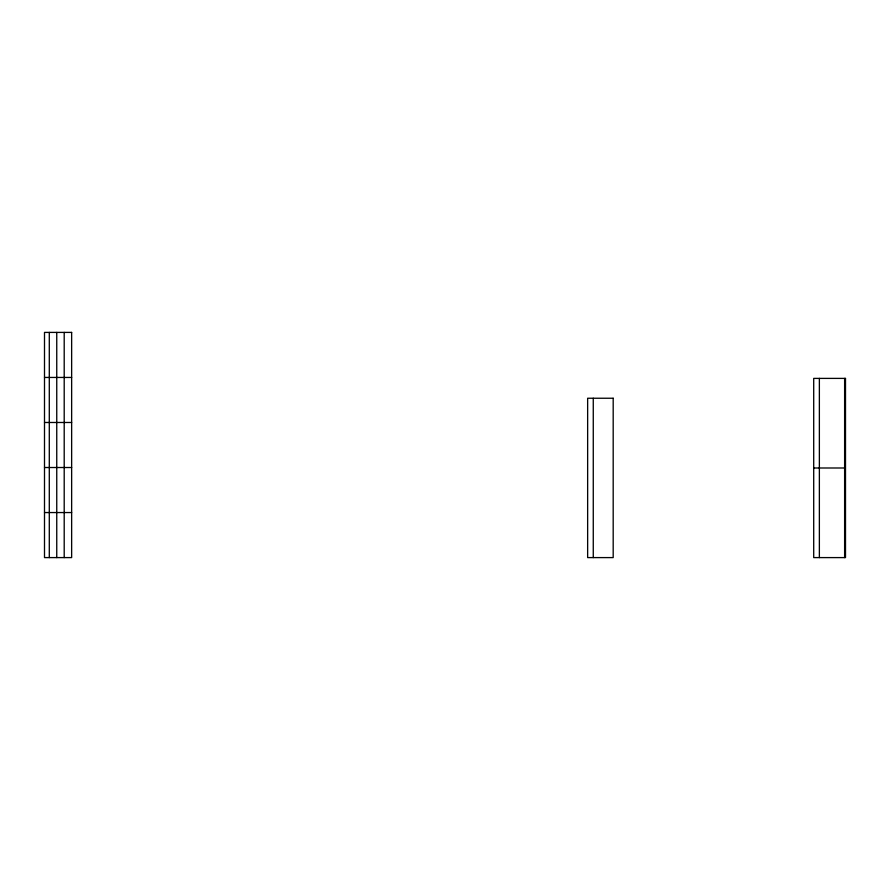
<?xml version="1.0" encoding="UTF-8"?>
<svg xmlns="http://www.w3.org/2000/svg" width="890" height="890" viewBox="0 0 890 890"><rect width="100%" height="100%" fill="white"/><g stroke="black" fill="none" stroke-linecap="round" stroke-linejoin="round"><path stroke-width="1.33" d="M44.5 377.449L71.645 377.449M44.5 422.483L71.645 422.483M44.5 467.517L71.645 467.517M813.705 467.995L844.621 467.995M44.5 512.551L71.645 512.551M844.621 378.395L844.621 557.596M819.367 378.395L819.367 557.596M593.263 398.242L593.263 557.596M64.202 332.404L64.202 557.596M56.749 332.404L56.749 557.596M49.295 332.404L49.295 557.596M71.645 332.404L44.5 332.404L44.5 557.596L71.645 557.596L71.645 332.404M845.5 378.395L813.705 378.395L813.705 557.596L845.5 557.596L845.5 378.395M613.188 398.242L587.645 398.242L587.645 557.596L613.188 557.596L613.188 398.242"/></g></svg>
